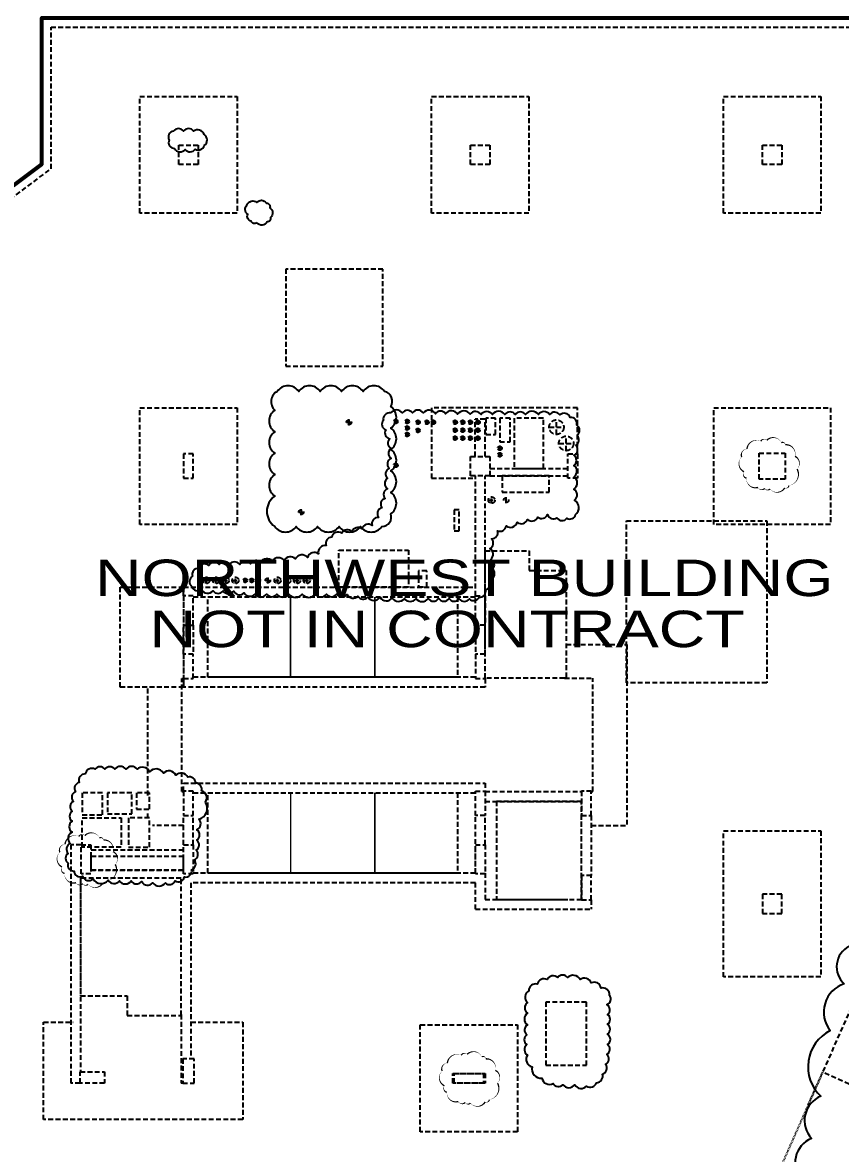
# Model space of a CAD drawing. Header units: inches. Extents: x -26500 to 0, y -3347 to 2257.
# Drawn here: x -24866 to -23857, y -2078 to -683 of the extents above; entities that cross this region are included whole.
import ezdxf
from ezdxf.enums import TextEntityAlignment as Align

# ---------------------------------------------------------------- set-up
doc = ezdxf.new("R2010")
doc.units = ezdxf.units.IN
doc.header["$LTSCALE"] = 48
doc.header["$MEASUREMENT"] = 0
doc.linetypes.add('NB - 5th floor_plan$0$HIDDEN2', pattern=[0.1875, 0.125, -0.0625])
for name, color, linetype in [('A104$0$A-ANNO-WEST', 8, 'Continuous'), ('NB - 5th floor_plan$0$stcbeams', 1, 'NB - 5th floor_plan$0$HIDDEN2'), ('NB - 5th floor_plan$0$STCCOLS1', 1, 'NB - 5th floor_plan$0$HIDDEN2'), ('NB - 5th floor_plan$0$STCCOLS2', 1, 'NB - 5th floor_plan$0$HIDDEN2'), ('NB - 5th floor_plan$0$STDROPS', 1, 'NB - 5th floor_plan$0$HIDDEN2'), ('NB - 5th floor_plan$0$STSBEAMS1', 1, 'NB - 5th floor_plan$0$HIDDEN2'), ('NB - 5th floor_plan$0$STSLABEDGE', 1, 'NB - 5th floor_plan$0$HIDDEN2'), ('NB - 5th floor_plan$0$stslabfold', 1, 'NB - 5th floor_plan$0$HIDDEN2'), ('NB - 5th floor_plan$0$STWETSTACK', 1, 'NB - 5th floor_plan$0$HIDDEN2'), ('XREF', 7, 'Continuous')]:
    doc.layers.add(name, color=color, linetype=linetype)
doc.styles.add('A104$0$style-Arial', font='arial.ttf')

# ---------------------------------------------------------------- blocks, each defined once
blk = doc.blocks.new('A104')
at = {"layer": 'A104$0$A-ANNO-WEST', "lineweight": 53, "elevation": -0.0001, "flags": 128}
blk.add_lwpolyline([(-23093.0624, -797.9051), (-22682.0257, -797.9051), (-22682.0257, -676.9042), (-21061.0236, -676.9042), (-21061.0236, -2477.9051), (-22682.0257, -2477.9051), (-22682.0257, -2347.1498), (-22682.0257, -2347.1498), (-23779.0217, -2347.1498), (-23779.0217, -2347.1498), (-23837.3562, -2478.8988), (-25502.0254, -2478.9003), (-25502.0236, -2298.3308), (-25518.812, -2282.5399), (-25684.162, -2209.3266), (-25076.0596, -835.9378), (-24911.085, -908.9844), (-24842.0239, -857.4072), (-24842.0259, -676.9042), (-23039.4874, -676.9057), (-23093.0624, -797.9051)], close=True, dxfattribs=at)
at = {"layer": 'A104$0$A-ANNO-WEST', "lineweight": 53, "style": 'A104$0$style-Arial', "width": 1.266666}
for s, p in [('NORTHWEST BUILDING', (-24320.8079, -1367.7359)), ('NOT IN CONTRACT', (-24341.9458, -1430.7359))]:
    blk.add_text(s, height=45, dxfattribs=at).set_placement(p, align=Align.MIDDLE_CENTER)
blk = doc.blocks.new('NB - 5th floor_plan')
at = {"color": 1, "linetype": 'NB - 5th floor_plan$0$HIDDEN2'}
blk.add_lwpolyline([(-24751.3404, -1721.0754, 0, 1.8, 0.52056705), (-24754.0443, -1705.3308, 0, 1.8, 0.52056705), (-24765.7925, -1691.0769, 0, 1.8, 0.52056705), (-24765.7925, -1691.0769, 0, 1.8, 0.52056705), (-24770.7342, -1688.4683, 0, 1.8, 0.52056705), (-24788.8226, -1685.5802, 0, 1.8, 0.52056705), (-24788.8226, -1685.5802, 0, 1.8, 0.52056705), (-24796.0952, -1686.6982, 0, 1.8, 0.52056705), (-24813.2513, -1696.3872, 0, 1.8, 0.52056705), (-24813.2513, -1696.3872, 0, 1.8, 0.52056705), (-24819.6848, -1706.0762, 0, 1.8, 0.52056705), (-24816.8876, -1724.3361, 0, 1.8, 0.52056705), (-24816.8876, -1724.3361, 0, 1.8, 0.52056705), (-24813.8107, -1732.3482, 0, 1.8, 0.52056705), (-24799.6383, -1743.7141, 0, 1.8, 0.52056705), (-24799.6383, -1743.7141, 0, 1.8, 0.52056705), (-24791.34, -1744.832, 0, 1.8, 0.52056705), (-24784.8133, -1745.5773, 0, 1.8, 0.52056705), (-24766.6316, -1744.2731, 0, 1.8, 0.52056705), (-24766.6316, -1744.2731, 0, 1.8, 0.52056705), (-24761.4102, -1741.2918, 0, 1.8, 0.52056705)], format="xyseb", close=True, dxfattribs=at)
at = {"layer": 'Defpoints'}
for points, format in [([(-24641.791, -820.8079, 0.52056705), (-24654.6319, -816.8362, 0.52056705), (-24654.6319, -816.8362, 0.52056705), (-24667.1671, -816.8362, 0.52056705), (-24667.1671, -816.8362, 0.52056705), (-24679.3965, -816.8362, 0.52056705), (-24679.3965, -816.8362, 0.52056705), (-24684.8998, -827.835, 0.52056705), (-24684.8998, -827.835, 0.52056705), (-24678.1736, -838.2227, 0.52056705), (-24678.1736, -838.2227, 0.52056705), (-24665.027, -839.4448, 0.52056705), (-24665.027, -839.4448, 0.52056705), (-24652.7975, -838.8338, 0.52056705), (-24652.7975, -838.8338, 0.52056705), (-24641.4853, -834.5565, 0.52056705), (-24641.4853, -834.5565, 0.52056705)], "xyb"), ([(-24576.6481, -929.9075, -0.52056705), (-24583.6003, -927.6279, -0.52056705), (-24587.7283, -919.2692, -0.52056705), (-24588.8146, -908.1967, -0.52056705), (-24576.5395, -904.6144, -0.52056705), (-24565.242, -905.3743, -0.52056705), (-24560.571, -911.3448, -0.52056705), (-24559.9192, -923.2857, -0.52056705), (-24563.9385, -928.822, -0.52056705)], "xyb"), ([(-24554.5634, -1304.3683, 0.52056705), (-24528.1113, -1304.3683, 0.52056705), (-24501.6593, -1304.3683, 0.52056705), (-24475.2072, -1304.3683, 0.52056705), (-24448.7552, -1304.3683, 0.52056705), (-24422.3031, -1304.3683, 0.52056705), (-24411.4392, -1288.7801, 0.52056705), (-24411.4392, -1262.3281, 0.52056705), (-24411.4392, -1235.876, 0.52056705), (-24411.4392, -1209.4239, 0.52056705), (-24411.4392, -1182.9719, 0.52056705), (-24411.4392, -1156.5198, 0.52056705), (-24419.1254, -1137.7539, 0.52056705), (-24445.5774, -1137.7539, 0.52056705), (-24472.0295, -1137.7539, 0.52056705), (-24498.4816, -1137.7539, 0.52056705), (-24524.9336, -1137.7539, 0.52056705), (-24551.3857, -1137.7539, 0.52056705), (-24554.5634, -1161.0282, 0.52056705), (-24554.5634, -1187.4803, 0.52056705), (-24554.5634, -1213.9324, 0.52056705), (-24554.5634, -1240.3844, 0.52056705), (-24554.5634, -1266.8365, 0.52056705)], "xyb"), ([(-24183.5896, -1289.7157, 0.52056705), (-24184.5851, -1271.8086, 0.52056705), (-24184.5851, -1271.8086, 0.52056705), (-24185.5806, -1258.3782, 0.52056705), (-24185.5806, -1258.3782, 0.52056705), (-24185.0829, -1242.9582, 0.52056705), (-24185.0829, -1242.9582, 0.52056705), (-24185.5806, -1229.0305, 0.52056705), (-24185.5806, -1229.0305, 0.52056705), (-24185.5806, -1216.595, 0.52056705), (-24185.5806, -1216.595, 0.52056705), (-24183.0918, -1204.1595, 0.52056705), (-24183.0918, -1204.1595, 0.52056705), (-24181.5985, -1192.2214, 0.52056705), (-24181.5985, -1192.2214, 0.52056705), (-24182.0963, -1179.2885, 0.52056705), (-24182.0963, -1179.2885, 0.52056705), (-24190.0606, -1169.8375, 0.52056705), (-24190.0606, -1169.8375, 0.52056705), (-24203.0025, -1166.853, 0.52056705), (-24203.0025, -1166.853, 0.52056705), (-24215.4467, -1166.3556, 0.52056705), (-24215.4467, -1166.3556, 0.52056705), (-24229.3842, -1166.3556, 0.52056705), (-24229.3842, -1166.3556, 0.52056705), (-24245.3127, -1166.3556, 0.52056705), (-24245.3127, -1166.3556, 0.52056705), (-24257.7569, -1166.3556, 0.52056705), (-24257.7569, -1166.3556, 0.52056705), (-24270.6989, -1166.3556, 0.52056705), (-24270.6989, -1166.3556, 0.52056705), (-24286.1296, -1166.3556, 0.52056705), (-24286.1296, -1166.3556, 0.52056705), (-24300.0671, -1166.3556, 0.52056705), (-24300.0671, -1166.3556, 0.52056705), (-24313.5069, -1165.8582, 0.52056705), (-24313.5069, -1165.8582, 0.52056705), (-24328.9376, -1165.8582, 0.52056705), (-24328.9376, -1165.8582, 0.52056705), (-24343.8707, -1165.3608, 0.52056705), (-24343.8707, -1165.3608, 0.52056705), (-24356.3148, -1165.3608, 0.52056705), (-24356.3148, -1165.3608, 0.52056705), (-24371.2479, -1164.3659, 0.52056705), (-24371.2479, -1164.3659, 0.52056705), (-24384.6876, -1164.3659, 0.52056705), (-24384.6876, -1164.3659, 0.52056705), (-24397.1318, -1164.3659, 0.52056705), (-24397.1318, -1164.3659, 0.52056705), (-24411.567, -1164.3659, 0.52056705), (-24411.567, -1164.3659, 0.52056705), (-24420.5268, -1173.3195, 0.52056705), (-24420.5268, -1173.3195, 0.52056705), (-24417.5402, -1185.2576, 0.52056705), (-24417.5402, -1185.2576, 0.52056705), (-24412.5625, -1196.2008, 0.52056705), (-24412.5625, -1196.2008, 0.52056705), (-24411.0692, -1208.1388, 0.52056705), (-24411.0692, -1208.1388, 0.52056705), (-24411.0692, -1220.5743, 0.52056705), (-24411.0692, -1220.5743, 0.52056705), (-24413.5581, -1232.5124, 0.52056705), (-24413.5581, -1232.5124, 0.52056705), (-24415.5492, -1244.9479, 0.52056705), (-24415.5492, -1244.9479, 0.52056705), (-24415.5492, -1257.8808, 0.52056705), (-24415.5492, -1257.8808, 0.52056705), (-24418.5358, -1269.8189, 0.52056705), (-24418.5358, -1269.8189, 0.52056705), (-24422.5179, -1281.2595, 0.52056705), (-24422.5179, -1281.2595, 0.52056705), (-24426.5001, -1293.1976, 0.52056705), (-24426.5001, -1293.1976, 0.52056705), (-24434.4643, -1303.146, 0.52056705), (-24434.4643, -1303.146, 0.52056705), (-24446.9085, -1307.1253, 0.52056705), (-24446.9085, -1307.1253, 0.52056705), (-24459.3527, -1311.1047, 0.52056705), (-24459.3527, -1311.1047, 0.52056705), (-24471.7969, -1312.597, 0.52056705), (-24471.7969, -1312.597, 0.52056705), (-24484.241, -1317.5712, 0.52056705), (-24484.241, -1317.5712, 0.52056705), (-24491.2098, -1328.017, 0.52056705), (-24491.2098, -1328.017, 0.52056705), (-24500.6674, -1337.9654, 0.52056705), (-24500.6674, -1337.9654, 0.52056705), (-24514.1071, -1342.4422, 0.52056705), (-24514.1071, -1342.4422, 0.52056705), (-24529.0401, -1344.4318, 0.52056705), (-24529.0401, -1344.4318, 0.52056705), (-24542.9776, -1346.4215, 0.52056705), (-24542.9776, -1346.4215, 0.52056705), (-24557.4128, -1346.9189, 0.52056705), (-24557.4128, -1346.9189, 0.52056705), (-24571.8481, -1348.9086, 0.52056705), (-24571.8481, -1348.9086, 0.52056705), (-24584.2923, -1350.4009, 0.52056705), (-24584.2923, -1350.4009, 0.52056705), (-24597.732, -1351.3957, 0.52056705), (-24597.732, -1351.3957, 0.52056705), (-24610.674, -1351.3957, 0.52056705), (-24610.674, -1351.3957, 0.52056705), (-24623.1181, -1351.3957, 0.52056705), (-24623.1181, -1351.3957, 0.52056705), (-24636.0601, -1352.3905, 0.52056705), (-24636.0601, -1352.3905, 0.52056705), (-24648.5043, -1355.8725, 0.52056705), (-24648.5043, -1355.8725, 0.52056705), (-24655.9708, -1365.8209, 0.52056705), (-24655.9708, -1365.8209, 0.52056705), (-24656.9663, -1378.2564, 0.52056705), (-24656.9663, -1378.2564, 0.52056705), (-24645.0199, -1382.2357, 0.52056705), (-24645.0199, -1382.2357, 0.52056705), (-24630.5846, -1383.728, 0.52056705), (-24630.5846, -1383.728, 0.52056705), (-24618.1405, -1383.728, 0.52056705), (-24618.1405, -1383.728, 0.52056705), (-24605.1985, -1384.2254, 0.52056705), (-24605.1985, -1384.2254, 0.52056705), (-24592.2565, -1386.2151, 0.52056705), (-24592.2565, -1386.2151, 0.52056705), (-24578.8169, -1387.7073, 0.52056705), (-24578.8169, -1387.7073, 0.52056705), (-24564.3816, -1387.7073, 0.52056705), (-24564.3816, -1387.7073, 0.52056705), (-24551.9374, -1387.7073, 0.52056705), (-24551.9374, -1387.7073, 0.52056705), (-24537.0044, -1387.7073, 0.52056705), (-24537.0044, -1387.7073, 0.52056705), (-24520.578, -1387.7073, 0.52056705), (-24520.578, -1387.7073, 0.52056705), (-24504.6495, -1387.7073, 0.52056705), (-24504.6495, -1387.7073, 0.52056705), (-24490.712, -1387.7073, 0.52056705), (-24490.712, -1387.7073, 0.52056705), (-24478.2678, -1387.7073, 0.52056705), (-24478.2678, -1387.7073, 0.52056705), (-24465.3259, -1388.2048, 0.52056705), (-24465.3259, -1388.2048, 0.52056705), (-24451.8862, -1390.1944, 0.52056705), (-24451.8862, -1390.1944, 0.52056705), (-24439.9397, -1391.6867, 0.52056705), (-24439.9397, -1391.6867, 0.52056705), (-24424.509, -1391.6867, 0.52056705), (-24424.509, -1391.6867, 0.52056705), (-24409.5759, -1392.6815, 0.52056705), (-24409.5759, -1392.6815, 0.52056705), (-24394.6429, -1393.179, 0.52056705), (-24394.6429, -1393.179, 0.52056705), (-24380.2077, -1393.179, 0.52056705), (-24380.2077, -1393.179, 0.52056705), (-24365.2746, -1393.179, 0.52056705), (-24365.2746, -1393.179, 0.52056705), (-24352.3327, -1393.179, 0.52056705), (-24352.3327, -1393.179, 0.52056705), (-24339.3908, -1393.179, 0.52056705), (-24339.3908, -1393.179, 0.52056705), (-24326.9465, -1393.6764, 0.52056705), (-24326.9465, -1393.6764, 0.52056705), (-24314.5024, -1393.6764, 0.52056705), (-24314.5024, -1393.6764, 0.52056705), (-24302.556, -1391.6867, 0.52056705), (-24302.556, -1391.6867, 0.52056705), (-24294.5917, -1382.2357, 0.52056705), (-24294.5917, -1382.2357, 0.52056705), (-24288.6185, -1370.7951, 0.52056705), (-24288.6185, -1370.7951, 0.52056705), (-24285.6319, -1356.8673, 0.52056705), (-24285.6319, -1356.8673, 0.52056705), (-24288.1207, -1344.9293, 0.52056705), (-24288.1207, -1344.9293, 0.52056705), (-24289.1162, -1331.4989, 0.52056705), (-24289.1162, -1331.4989, 0.52056705), (-24287.1252, -1319.5608, 0.52056705), (-24287.1252, -1319.5608, 0.52056705), (-24279.6587, -1309.6124, 0.52056705), (-24279.6587, -1309.6124, 0.52056705), (-24269.2056, -1303.6434, 0.52056705), (-24269.2056, -1303.6434, 0.52056705), (-24255.2681, -1299.1666, 0.52056705), (-24255.2681, -1299.1666, 0.52056705), (-24242.8239, -1295.6847, 0.52056705), (-24242.8239, -1295.6847, 0.52056705), (-24229.882, -1292.7002, 0.52056705), (-24229.882, -1292.7002, 0.52056705), (-24217.9355, -1289.7157, 0.52056705), (-24217.9355, -1289.7157, 0.52056705), (-24206.4869, -1293.695, 0.52056705), (-24206.4869, -1293.695, 0.52056705), (-24194.0427, -1294.1924, 0.52056705), (-24194.0427, -1294.1924, 0.52056705)], "xyb"), ([(-23910.1649, -1233.6031, 0, 1.8, 0.52056705), (-23912.8688, -1217.8585, 0, 1.8, 0.52056705), (-23924.617, -1203.6045, 0, 1.8, 0.52056705), (-23924.617, -1203.6045, 0, 1.8, 0.52056705), (-23929.5587, -1200.996, 0, 1.8, 0.52056705), (-23947.6471, -1198.1079, 0, 1.8, 0.52056705), (-23947.6471, -1198.1079, 0, 1.8, 0.52056705), (-23954.9197, -1199.2259, 0, 1.8, 0.52056705), (-23972.0758, -1208.9148, 0, 1.8, 0.52056705), (-23972.0758, -1208.9148, 0, 1.8, 0.52056705), (-23978.5093, -1218.6038, 0, 1.8, 0.52056705), (-23975.7121, -1236.8638, 0, 1.8, 0.52056705), (-23975.7121, -1236.8638, 0, 1.8, 0.52056705), (-23972.6352, -1244.8758, 0, 1.8, 0.52056705), (-23958.4628, -1256.2417, 0, 1.8, 0.52056705), (-23958.4628, -1256.2417, 0, 1.8, 0.52056705), (-23950.1645, -1257.3597, 0, 1.8, 0.52056705), (-23943.6378, -1258.105, 0, 1.8, 0.52056705), (-23925.4561, -1256.8007, 0, 1.8, 0.52056705), (-23925.4561, -1256.8007, 0, 1.8, 0.52056705), (-23920.2347, -1253.8195, 0, 1.8, 0.52056705)], "xyseb"), ([(-24640.0581, -1644.3378, 0.52056705), (-24644.9205, -1630.5704, 0.52056705), (-24644.9205, -1630.5704, 0.52056705), (-24652.2143, -1620.8523, 0.52056705), (-24652.2143, -1620.8523, 0.52056705), (-24661.9392, -1613.5636, 0.52056705), (-24661.9392, -1613.5636, 0.52056705), (-24676.5267, -1611.1341, 0.52056705), (-24676.5267, -1611.1341, 0.52056705), (-24691.9245, -1608.7046, 0.52056705), (-24691.9245, -1608.7046, 0.52056705), (-24708.9432, -1607.0849, 0.52056705), (-24708.9432, -1607.0849, 0.52056705), (-24724.341, -1603.8455, 0.52056705), (-24724.341, -1603.8455, 0.52056705), (-24738.118, -1603.8455, 0.52056705), (-24738.118, -1603.8455, 0.52056705), (-24751.8951, -1603.8455, 0.52056705), (-24751.8951, -1603.8455, 0.52056705), (-24764.0512, -1603.8455, 0.52056705), (-24764.0512, -1603.8455, 0.52056705), (-24776.2074, -1603.8455, 0.52056705), (-24776.2074, -1603.8455, 0.52056705), (-24788.3636, -1609.5144, 0.52056705), (-24788.3636, -1609.5144, 0.52056705), (-24795.6573, -1620.0424, 0.52056705), (-24795.6573, -1620.0424, 0.52056705), (-24800.5198, -1631.3803, 0.52056705), (-24800.5198, -1631.3803, 0.52056705), (-24802.951, -1643.528, 0.52056705), (-24802.951, -1643.528, 0.52056705), (-24804.5719, -1655.6757, 0.52056705), (-24804.5719, -1655.6757, 0.52056705), (-24804.5719, -1667.8234, 0.52056705), (-24804.5719, -1667.8234, 0.52056705), (-24804.5719, -1681.5908, 0.52056705), (-24804.5719, -1681.5908, 0.52056705), (-24807.0031, -1695.3582, 0.52056705), (-24807.0031, -1695.3582, 0.52056705), (-24809.4343, -1707.5059, 0.52056705), (-24809.4343, -1707.5059, 0.52056705), (-24809.4343, -1719.6536, 0.52056705), (-24809.4343, -1719.6536, 0.52056705), (-24802.1406, -1729.3717, 0.52056705), (-24802.1406, -1729.3717, 0.52056705), (-24791.6053, -1735.8505, 0.52056705), (-24791.6053, -1735.8505, 0.52056705), (-24778.6386, -1739.0899, 0.52056705), (-24778.6386, -1739.0899, 0.52056705), (-24759.9992, -1740.7096, 0.52056705), (-24759.9992, -1740.7096, 0.52056705), (-24746.2221, -1741.5194, 0.52056705), (-24746.2221, -1741.5194, 0.52056705), (-24731.6347, -1741.5194, 0.52056705), (-24731.6347, -1741.5194, 0.52056705), (-24718.6681, -1742.3293, 0.52056705), (-24718.6681, -1742.3293, 0.52056705), (-24704.8911, -1743.949, 0.52056705), (-24704.8911, -1743.949, 0.52056705), (-24689.4932, -1743.949, 0.52056705), (-24689.4932, -1743.949, 0.52056705), (-24677.337, -1741.5194, 0.52056705), (-24677.337, -1741.5194, 0.52056705), (-24665.9913, -1736.6603, 0.52056705), (-24665.9913, -1736.6603, 0.52056705), (-24657.0767, -1727.752, 0.52056705), (-24657.0767, -1727.752, 0.52056705), (-24653.8351, -1715.6043, 0.52056705), (-24653.8351, -1715.6043, 0.52056705), (-24651.4038, -1703.4566, 0.52056705), (-24651.4038, -1703.4566, 0.52056705), (-24650.5935, -1691.3089, 0.52056705), (-24650.5935, -1691.3089, 0.52056705), (-24650.5935, -1678.3514, 0.52056705), (-24650.5935, -1678.3514, 0.52056705), (-24648.1622, -1665.3938, 0.52056705), (-24648.1622, -1665.3938, 0.52056705)], "xyb"), ([(-24141.4976, -1882.6996, 0.52056705), (-24152.0329, -1873.7913, 0.52056705), (-24152.0329, -1873.7913, 0.52056705), (-24164.1891, -1867.3125, 0.52056705), (-24164.1891, -1867.3125, 0.52056705), (-24177.9662, -1863.2633, 0.52056705), (-24177.9662, -1863.2633, 0.52056705), (-24193.364, -1860.8338, 0.52056705), (-24193.364, -1860.8338, 0.52056705), (-24205.5202, -1860.8338, 0.52056705), (-24205.5202, -1860.8338, 0.52056705), (-24218.4868, -1863.2633, 0.52056705), (-24218.4868, -1863.2633, 0.52056705), (-24230.643, -1868.9322, 0.52056705), (-24230.643, -1868.9322, 0.52056705), (-24241.1783, -1877.0307, 0.52056705), (-24241.1783, -1877.0307, 0.52056705), (-24242.7992, -1891.6079, 0.52056705), (-24242.7992, -1891.6079, 0.52056705), (-24242.7992, -1904.5655, 0.52056705), (-24242.7992, -1904.5655, 0.52056705), (-24242.7992, -1919.1427, 0.52056705), (-24242.7992, -1919.1427, 0.52056705), (-24243.6096, -1931.2904, 0.52056705), (-24243.6096, -1931.2904, 0.52056705), (-24243.6096, -1943.4381, 0.52056705), (-24243.6096, -1943.4381, 0.52056705), (-24242.7992, -1956.3957, 0.52056705), (-24242.7992, -1956.3957, 0.52056705), (-24237.1263, -1970.9729, 0.52056705), (-24237.1263, -1970.9729, 0.52056705), (-24224.9701, -1984.7403, 0.52056705), (-24224.9701, -1984.7403, 0.52056705), (-24211.1931, -1991.2191, 0.52056705), (-24211.1931, -1991.2191, 0.52056705), (-24199.0369, -1992.8388, 0.52056705), (-24199.0369, -1992.8388, 0.52056705), (-24184.4495, -1992.8388, 0.52056705), (-24184.4495, -1992.8388, 0.52056705), (-24169.8621, -1994.4585, 0.52056705), (-24169.8621, -1994.4585, 0.52056705), (-24157.7059, -1990.4092, 0.52056705), (-24157.7059, -1990.4092, 0.52056705), (-24150.4121, -1979.8812, 0.52056705), (-24150.4121, -1979.8812, 0.52056705), (-24146.3601, -1967.7335, 0.52056705), (-24146.3601, -1967.7335, 0.52056705), (-24144.7392, -1955.5858, 0.52056705), (-24144.7392, -1955.5858, 0.52056705), (-24143.9288, -1943.4381, 0.52056705), (-24143.9288, -1943.4381, 0.52056705), (-24143.9288, -1930.4806, 0.52056705), (-24143.9288, -1930.4806, 0.52056705), (-24143.9288, -1918.3329, 0.52056705), (-24143.9288, -1918.3329, 0.52056705), (-24143.9288, -1906.1852, 0.52056705), (-24143.9288, -1906.1852, 0.52056705), (-24144.7392, -1894.0375, 0.52056705), (-24144.7392, -1894.0375, 0.52056705)], "xyb"), ([(-24279.7409, -1990.9523, 0, 1.8, 0.52056705), (-24282.4448, -1975.2077, 0, 1.8, 0.52056705), (-24294.193, -1960.9537, 0, 1.8, 0.52056705), (-24294.193, -1960.9537, 0, 1.8, 0.52056705), (-24299.1347, -1958.3451, 0, 1.8, 0.52056705), (-24317.2231, -1955.4571, 0, 1.8, 0.52056705), (-24317.2231, -1955.4571, 0, 1.8, 0.52056705), (-24324.4957, -1956.575, 0, 1.8, 0.52056705), (-24341.6518, -1966.264, 0, 1.8, 0.52056705), (-24341.6518, -1966.264, 0, 1.8, 0.52056705), (-24348.0853, -1975.953, 0, 1.8, 0.52056705), (-24345.2881, -1994.213, 0, 1.8, 0.52056705), (-24345.2881, -1994.213, 0, 1.8, 0.52056705), (-24342.2112, -2002.225, 0, 1.8, 0.52056705), (-24328.0388, -2013.5909, 0, 1.8, 0.52056705), (-24328.0388, -2013.5909, 0, 1.8, 0.52056705), (-24319.7405, -2014.7089, 0, 1.8, 0.52056705), (-24313.2138, -2015.4542, 0, 1.8, 0.52056705), (-24295.0321, -2014.1499, 0, 1.8, 0.52056705), (-24295.0321, -2014.1499, 0, 1.8, 0.52056705), (-24289.8107, -2011.1687, 0, 1.8, 0.52056705)], "xyseb")]:
    blk.add_lwpolyline(points, format=format, close=True, dxfattribs=at)
for points in [[(-23846.2313, -1822.1217, 0.52056705), (-23852.015, -1868.3595, 0.52056705)], [(-23852.015, -1868.3595, 0.52056705), (-23869.3663, -1926.1566, 0.52056705), (-23869.3663, -1926.1566, 0.52056705), (-23880.9338, -2007.0726, 0.52056705), (-23880.9338, -2007.0726, 0.52056705), (-23892.5014, -2059.09, 0.52056705), (-23892.5014, -2059.09, 0.52056705), (-23904.0689, -2111.1075, 0.52056705)]]:
    blk.add_lwpolyline(points, format="xyb", dxfattribs=at)
at = {"layer": 'NB - 5th floor_plan$0$stcbeams', "color": 1, "linetype": 'NB - 5th floor_plan$0$HIDDEN2'}
for p, q in [((-24307.1374, -1217.9051, 0), (-24307.1374, -1172.0134, 0)), ((-24295.1374, -1172.0134), (-24307.1374, -1172.0134)), ((-24295.1374, -1217.9051, 0), (-24295.1374, -1172.0134, 0)), ((-24289.0236, -1232.905, 352.9729), (-24193.0247, -1232.905, 352.9729)), ((-24307.0296, -1389.8883, 0), (-24307.0296, -1241.9051, 0)), ((-24295.0296, -1425.9127, 0), (-24295.0296, -1241.9051, 0)), ((-24289.0236, -1241.9051), (-24193.0247, -1241.9051)), ((-24667.0356, -1379.3428), (-24307.0296, -1379.343)), ((-24667.0356, -1389.8883, 0.001), (-24667.0356, -1379.3428)), ((-24655.0372, -1391.3428), (-24307.0296, -1391.343, 0)), ((-24667.0356, -1461.8992, -0.001), (-24667.0356, -1425.9127, 0.001)), ((-24655.0364, -1425.9127, 0.001), (-24655.0356, -1461.8992, -0.001)), ((-24295.0293, -1461.8992, -0.001), (-24295.0301, -1425.9127)), ((-24667.0354, -1491.8992, -0.001), (-24667.0354, -1502.3806, -0.001)), ((-24307.0297, -1490.3806), (-24655.0349, -1490.3806)), ((-24295.0292, -1491.8992, -0.001), (-24295.0292, -1502.3806, -0.001)), ((-24295.0292, -1502.3806), (-24667.0354, -1502.3806)), ((-24667.0188, -1630.9109, -0.001), (-24667.0188, -1620.8426, -0.001)), ((-24667.0188, -1620.8426, -0.001), (-24295.0292, -1620.8426, -0.001)), ((-24295.0292, -1620.8426, -0.001), (-24295.0292, -1630.9109, -0.001)), ((-24295.0292, -1631.4053), (-24176.0191, -1631.4053)), ((-24655.0354, -1632.8426, -0.001), (-24307.0292, -1632.8426, -0.001)), ((-24295.0292, -1643.4053), (-24176.0191, -1643.4053)), ((-24667.0266, -1696.9021), (-24667.0188, -1660.9109, -0.001)), ((-24655.0273, -1696.9021), (-24655.0188, -1660.9109, -0.001)), ((-24307.0295, -1731.8424), (-24307.0293, -1660.9109, -0.001)), ((-24295.0158, -1696.8986, 0), (-24295.0293, -1660.9109, -0.001)), ((-24176.0198, -1738.002), (-24176.0191, -1659.5979)), ((-24164.0191, -1660.9104), (-24164.02, -1734.905)), ((-24806.0236, -1696.9142), (-24806.0236, -1990.9047)), ((-24793.5186, -1696.9142, 0), (-24806.0236, -1696.9142, 0)), ((-24667.0266, -1703.5146), (-24781.5187, -1703.5146)), ((-24667.0266, -1711.5146), (-24781.5187, -1711.5146)), ((-24667.0266, -1728.321), (-24781.5187, -1728.321)), ((-24794.0236, -1740.321), (-24794.0236, -1976.9048)), ((-24307.016, -1731.8421), (-24655.0271, -1731.8421)), ((-24295.016, -1731.8427, 0), (-24295.016, -1764.4675, -0.0002)), ((-24658.0236, -1743.8421), (-24658.0236, -1960.9096)), ((-24307.016, -1743.8421), (-24658.0236, -1743.8421)), ((-24307.016, -1776.4675), (-24307.016, -1743.8421)), ((-24295.016, -1764.4051), (-24193.0271, -1764.4051)), ((-24164.0198, -1764.905), (-24164.0198, -1776.4675)), ((-24307.016, -1776.4051), (-24164.0198, -1776.4051)), ((-24670.0237, -1906.3214), (-24670.0236, -1990.9096)), ((-24794.5497, -1990.9047), (-24806.0236, -1990.9047)), ((-24668.0359, -1990.9096, -0.001), (-24670.0236, -1990.9096, -0.001))]:
    blk.add_line(p, q, dxfattribs=at)
blk.add_lwpolyline([(-24307.0295, -1425.9127), (-24307.0296, -1461.8992)], dxfattribs=at)
at = {"layer": 'NB - 5th floor_plan$0$STCCOLS1', "color": 1, "linetype": 'NB - 5th floor_plan$0$HIDDEN2'}
for points in [[(-24673.0236, -833.905), (-24649.0236, -833.905), (-24649.0236, -857.905), (-24673.0236, -857.905)], [(-24313.0236, -833.905), (-24289.0236, -833.905), (-24289.0236, -857.905), (-24313.0236, -857.905)], [(-23953.0236, -833.905), (-23929.0236, -833.905), (-23929.0236, -857.905), (-23953.0236, -857.905)], [(-24667.0311, -1244.9051), (-24655.0311, -1244.9051), (-24655.0311, -1214.9051), (-24667.0311, -1214.9051)], [(-24313.0236, -1217.9051), (-24289.0236, -1217.9051), (-24289.0236, -1241.9051), (-24313.0236, -1241.9051)], [(-24193.0247, -1214.9051), (-24181.0247, -1214.9051), (-24181.0247, -1244.9051), (-24193.0247, -1244.9051)], [(-23957.0236, -1213.9051), (-23925.0236, -1213.9051), (-23925.0236, -1245.9051), (-23957.0236, -1245.9051)], [(-24176.0193, -1660.9104), (-24164.0193, -1660.9104), (-24164.0193, -1630.9104), (-24176.0193, -1630.9104)], [(-24667.0266, -1696.9021), (-24655.0273, -1696.9021), (-24655.0273, -1732.9264), (-24667.0266, -1732.9264)], [(-24307.0295, -1696.8986), (-24295.0295, -1696.8986), (-24295.0295, -1732.923), (-24307.0295, -1732.923)], [(-24176.02, -1764.905), (-24164.02, -1764.905), (-24164.02, -1734.905), (-24176.02, -1734.905)], [(-23953.0236, -1781.9051), (-23929.0236, -1781.9051), (-23929.0236, -1757.9051), (-23953.0236, -1757.9051)], [(-24764.5499, -1990.9047), (-24794.5499, -1990.9047), (-24794.5499, -1976.9048), (-24764.5499, -1976.9048)]]:
    blk.add_lwpolyline(points, close=True, dxfattribs=at)
for points, elevation in [([(-24667.0357, -1425.9127), (-24655.0364, -1425.9127), (-24655.0364, -1389.8883), (-24667.0357, -1389.8883)], 0.001), ([(-24295.0302, -1425.9127), (-24307.0297, -1425.9127), (-24307.0296, -1389.8883), (-24295.0301, -1389.8883)], 0), ([(-24655.0356, -1461.8992), (-24667.0356, -1461.8992), (-24667.0356, -1491.8992), (-24655.0356, -1491.8992)], -0.001), ([(-24307.0296, -1491.8992), (-24295.0293, -1491.8992), (-24295.0293, -1461.8992), (-24307.0296, -1461.8992)], -0.001), ([(-24667.0188, -1660.9109), (-24655.0192, -1660.9109), (-24655.0192, -1630.9109), (-24667.0188, -1630.9109)], -0.001), ([(-24307.0293, -1630.9109), (-24295.0293, -1630.9109), (-24295.0293, -1660.9109), (-24307.0293, -1660.9109)], -0.001), ([(-24781.5187, -1732.9142), (-24793.5186, -1732.9142), (-24793.5186, -1696.9142), (-24781.5187, -1696.9142)], 0), ([(-24668.0362, -1990.9096), (-24654.0362, -1990.9096), (-24654.0362, -1960.9096), (-24668.0362, -1960.9096)], -0.001), ([(-24297.0095, -1990.9096), (-24333.0338, -1990.9096), (-24333.0338, -1978.9097), (-24297.0095, -1978.9097)], -0.001)]:
    blk.add_lwpolyline(points, close=True, dxfattribs=dict(at, elevation=elevation))
at = {"layer": 'NB - 5th floor_plan$0$STCCOLS2', "color": 1, "linetype": 'NB - 5th floor_plan$0$HIDDEN2', "elevation": -0.001}
blk.add_lwpolyline([(-24295.0095, -1990.9096), (-24335.0338, -1990.9096), (-24335.0338, -1978.9097), (-24295.0095, -1978.9097)], close=True, dxfattribs=at)
at = {"layer": 'NB - 5th floor_plan$0$STDROPS', "color": 1, "linetype": 'NB - 5th floor_plan$0$HIDDEN2'}
for p, q in [((-23744.8688, -1674.9542, 0), (-23878.7967, -1977.5544, 0)), ((-23747.1174, -2035.8344, 0), (-23878.5944, -1977.6439, 0))]:
    blk.add_line(p, q, dxfattribs=at)
at = {"layer": 'NB - 5th floor_plan$0$STDROPS', "color": 1, "linetype": 'NB - 5th floor_plan$0$HIDDEN2', "ltscale": 0.2}
blk.add_line((-23878.7967, -1977.5544, 0), (-23980.748, -2207.9057, 0), dxfattribs=at)
at = {"layer": 'NB - 5th floor_plan$0$STDROPS', "color": 1, "linetype": 'NB - 5th floor_plan$0$HIDDEN2'}
for points in [[(-24721.0236, -917.9051), (-24721.0236, -773.9051), (-24601.0236, -773.9051), (-24601.0236, -917.9051)], [(-24361.0236, -917.9051), (-24361.0236, -773.9051), (-24241.0236, -773.9051), (-24241.0236, -917.9051)], [(-24001.0236, -917.9051), (-24001.0236, -773.9051), (-23881.0236, -773.9051), (-23881.0236, -917.9051)], [(-24721.0236, -1301.8912), (-24721.0236, -1157.8912), (-24601.0236, -1157.8912), (-24601.0236, -1301.8912)], [(-24013.0236, -1301.9051), (-24013.0236, -1157.9051), (-23869.0236, -1157.9052), (-23869.0236, -1301.9052)]]:
    blk.add_lwpolyline(points, close=True, dxfattribs=at)
at = {"layer": 'NB - 5th floor_plan$0$STDROPS', "color": 1, "linetype": 'NB - 5th floor_plan$0$HIDDEN2', "elevation": 0}
blk.add_lwpolyline([(-24181.0247, -1214.9051), (-24181.0247, -1157.8912), (-24361.0236, -1157.8912), (-24361.0236, -1244.8283), (-24307.0296, -1244.8283)], dxfattribs=at)
at = {"layer": 'NB - 5th floor_plan$0$STDROPS', "color": 1, "linetype": 'NB - 5th floor_plan$0$HIDDEN2'}
for points, elevation in [([(-24745.0354, -1379.3428), (-24667.0394, -1379.3428), (-24667.0362, -1502.3726), (-24745.0323, -1502.3726)], 0.001), ([(-24375.0217, -2050.9096), (-24375.0217, -1918.9096), (-24255.0217, -1918.9096), (-24255.0217, -2050.9096)], -0.001)]:
    blk.add_lwpolyline(points, close=True, dxfattribs=dict(at, elevation=elevation))
for points in [[(-23881.0237, -1859.9052), (-24001.0236, -1859.9052), (-24001.0236, -1679.9052), (-23881.0237, -1679.9052), (-23881.0237, -1859.9052)], [(-24658.0236, -1915.9096), (-24593.9528, -1915.9096), (-24593.9528, -2035.9096), (-24839.7283, -2035.9096), (-24839.7283, -1915.9096), (-24803.4091, -1915.9096)]]:
    blk.add_lwpolyline(points, dxfattribs=at)
at = {"layer": 'NB - 5th floor_plan$0$STSBEAMS1', "color": 1, "linetype": 'NB - 5th floor_plan$0$HIDDEN2', "ltscale": 0.4, "const_width": 2, "elevation": 0}
for points in [[(-24535.0336, -1490.3726), (-24535.0291, -1391.3429)], [(-24431.037, -1490.3666), (-24431.0325, -1391.343)], [(-24431.0344, -1731.8421), (-24431.0299, -1632.8426)]]:
    blk.add_lwpolyline(points, dxfattribs=at)
at = {"layer": 'NB - 5th floor_plan$0$STSBEAMS1', "color": 1, "linetype": 'NB - 5th floor_plan$0$HIDDEN2', "ltscale": 0.4, "const_width": 2}
blk.add_lwpolyline([(-24534.8898, -1731.8421), (-24534.8853, -1632.8426)], dxfattribs=at)
at = {"layer": 'NB - 5th floor_plan$0$STSLABEDGE', "color": 1, "linetype": 'NB - 5th floor_plan$0$HIDDEN2'}
for p, q in [((-24162.0294, -1631.0979, -0.001), (-24162.0294, -1491.468, -0.001)), ((-24164.0193, -1631.0979), (-24162.0294, -1631.0979, -0.001))]:
    blk.add_line(p, q, dxfattribs=at)
for points in [[(-25490.5236, -2467.4002), (-25490.5236, -2293.3598), (-25512.3621, -2272.8189), (-25668.988, -2203.4677), (-25070.199, -851.1145), (-24909.5917, -922.2223), (-24830.5239, -863.1718), (-24830.5239, -688.4041), (-23057.1582, -688.4041), (-23426.9418, -1524.4203)], [(-23947.711, -1297.4534), (-23947.711, -1497.0924), (-24120.7494, -1497.0924), (-24120.7494, -1297.4534), (-23947.711, -1297.4534)]]:
    blk.add_lwpolyline(points, dxfattribs=at)
for points in [[(-24541.0236, -1106.8455), (-24421.0236, -1106.8455), (-24421.0236, -986.8455), (-24541.0236, -986.8455)], [(-24294.0236, -1190.905), (-24282.0236, -1190.905), (-24282.0236, -1170.905), (-24294.0236, -1170.905)], [(-24273.9928, -1261.9051), (-24216.0038, -1261.9051), (-24216.0038, -1241.9051), (-24273.9928, -1241.9051)], [(-24333.0236, -1309.8801), (-24327.0186, -1309.8801), (-24327.0186, -1283.9051), (-24333.0236, -1283.9051)], [(-24637.0328, -1632.8426), (-24329.0294, -1632.8425), (-24329.0294, -1731.8421), (-24637.0328, -1731.8421)], [(-24281.0188, -1764.4051), (-24176.0191, -1764.4051), (-24176.0193, -1643.4051), (-24281.019, -1643.4051)], [(-24781.5187, -1728.321), (-24667.0266, -1728.321), (-24667.0266, -1711.5146), (-24781.5187, -1711.5146)], [(-24220.0236, -1968.9051), (-24170.0236, -1968.9051), (-24170.0236, -1890.9051), (-24220.0236, -1890.9051)]]:
    blk.add_lwpolyline(points, close=True, dxfattribs=at)
for points, elevation in [([(-24277.0256, -1199.905), (-24264.0256, -1199.905), (-24264.0256, -1170.905), (-24277.0256, -1170.905)], 352.9729), ([(-24259.0256, -1232.905), (-24223.0256, -1232.905), (-24223.0256, -1170.905), (-24259.0256, -1170.905)], 352.9729), ([(-24475.4611, -1333.4051), (-24389.4611, -1333.4051), (-24389.4611, -1379.4051), (-24475.4611, -1379.4051)], 352.9729), ([(-24197.0782, -1491.4678), (-24295.0542, -1491.4681), (-24295.0061, -1334.5295), (-24240.6545, -1334.5295), (-24240.6542, -1358.5291), (-24195.0291, -1358.5291), (-24195.0293, -1491.4678)], 0), ([(-24377.0236, -1378.9051), (-24367.0236, -1378.9051), (-24367.0236, -1358.9051), (-24377.0236, -1358.9051)], 352.9729), ([(-24637.0327, -1391.3433), (-24329.0294, -1391.3433), (-24329.0294, -1490.343), (-24637.0327, -1490.343)], 0), ([(-24792.0236, -1659.9051), (-24767.0236, -1659.9051), (-24767.0236, -1632.9051), (-24792.0236, -1632.9051)], 0), ([(-24761.0361, -1658.9051), (-24731.0361, -1658.9051), (-24731.0361, -1632.9051), (-24761.0361, -1632.9051)], 0), ([(-24725.0236, -1652.9051), (-24709.0236, -1652.9051), (-24709.0236, -1632.9051), (-24725.0236, -1632.9051)], 0), ([(-24792.0236, -1663.8841), (-24744.0236, -1663.8841), (-24744.0236, -1699.8841), (-24792.0236, -1699.8841)], 0), ([(-24735.0236, -1699.8841), (-24709.0236, -1699.8841), (-24709.0236, -1663.8841), (-24735.0236, -1663.8841)], 0), ([(-24794.0236, -1883.3213), (-24736.3986, -1883.3213), (-24736.3986, -1907.321), (-24670.0236, -1907.3209), (-24670.0237, -1738.321), (-24794.0236, -1738.321)], 0)]:
    blk.add_lwpolyline(points, close=True, dxfattribs=dict(at, elevation=elevation))
at = {"layer": 'NB - 5th floor_plan$0$STSLABEDGE', "color": 1, "linetype": 'NB - 5th floor_plan$0$HIDDEN2', "flags": 128}
for points, elevation in [([(-24669.0404, -1631.3231), (-24669.0404, -1491.8992)], 0), ([(-24669.0404, -1491.8992), (-24667.0354, -1491.8992)], -0.001)]:
    blk.add_lwpolyline(points, dxfattribs=dict(at, elevation=elevation))
at = {"layer": 'NB - 5th floor_plan$0$STSLABEDGE', "color": 1, "linetype": 'NB - 5th floor_plan$0$HIDDEN2', "elevation": -0.001}
blk.add_lwpolyline([(-24197.0295, -1491.468), (-24162.0294, -1491.468)], dxfattribs=at)
at = {"layer": 'NB - 5th floor_plan$0$STSLABEDGE', "color": 1, "linetype": 'NB - 5th floor_plan$0$HIDDEN2', "flags": 128}
for points in [[(-24669.0404, -1631.3231), (-24667.0354, -1631.3231)], [(-24669.0404, -1631.3231), (-24667.0188, -1631.3231)]]:
    blk.add_lwpolyline(points, dxfattribs=at)
at = {"layer": 'NB - 5th floor_plan$0$stslabfold', "color": 1, "linetype": 'NB - 5th floor_plan$0$HIDDEN2'}
blk.add_line((-24164.0193, -1673.0979), (-24120.0294, -1673.0979, -0.0218), dxfattribs=at)
blk.add_line((-24164.0193, -1673.0979), (-24120.0294, -1673.0979, -0.0218), dxfattribs=at)
for points, elevation in [([(-24195.0293, -1450.0867), (-24120.0294, -1450.0867), (-24120.0294, -1673.0979)], -0.001), ([(-24195.0293, -1450.0867), (-24120.0294, -1450.0867), (-24120.0294, -1673.0979)], -0.001), ([(-24711.0404, -1636.1947), (-24711.0404, -1502.3726)], 0), ([(-24711.0404, -1664.2525), (-24711.0404, -1656.1947)], 0), ([(-24667.0834, -1673.3231), (-24705.3984, -1673.3231)], 0)]:
    blk.add_lwpolyline(points, dxfattribs=dict(at, elevation=elevation))
at = {"layer": 'NB - 5th floor_plan$0$STWETSTACK', "color": 1, "linetype": 'NB - 5th floor_plan$0$HIDDEN2'}
for p, q in [((-24466.0147, -1175.905), (-24460.0147, -1175.905)), ((-24463.0147, -1172.905), (-24463.0147, -1178.905)), ((-24407.7736, -1174.905), (-24402.7736, -1174.905)), ((-24405.2736, -1172.405), (-24405.2736, -1177.405)), ((-24393.7736, -1174.905), (-24388.7736, -1174.905)), ((-24393.7736, -1182.905), (-24388.7736, -1182.905)), ((-24391.2736, -1172.405), (-24391.2736, -1177.405)), ((-24391.2736, -1180.405), (-24391.2736, -1185.405)), ((-24380.4946, -1175.9051), (-24375.4946, -1175.9051)), ((-24377.9946, -1173.4051), (-24377.9946, -1178.4051)), ((-24377.9946, -1183.4051), (-24377.9946, -1188.4051)), ((-24369.5025, -1175.9051), (-24364.5025, -1175.9051)), ((-24367.0025, -1173.4051), (-24367.0025, -1178.4051)), ((-24361.5025, -1175.9051), (-24356.5025, -1175.9051)), ((-24359.0025, -1173.4051), (-24359.0025, -1178.4051)), ((-24334.6632, -1175.9051), (-24329.6632, -1175.9051)), ((-24332.1632, -1173.4051), (-24332.1632, -1178.4051)), ((-24332.1632, -1183.1551), (-24332.1632, -1188.1551)), ((-24325.2882, -1175.9051), (-24320.2882, -1175.9051)), ((-24322.7882, -1173.4051), (-24322.7882, -1178.4051)), ((-24322.7882, -1183.1551), (-24322.7882, -1188.1551)), ((-24315.9132, -1175.9051), (-24310.9132, -1175.9051)), ((-24313.4132, -1173.4051), (-24313.4132, -1178.4051)), ((-24313.4132, -1183.1551), (-24313.4132, -1188.1551)), ((-24306.5382, -1175.9051), (-24301.5382, -1175.9051)), ((-24304.0382, -1173.4051), (-24304.0382, -1178.4051)), ((-24304.0382, -1183.1551), (-24304.0382, -1188.1551)), ((-24216.0236, -1181.9051, 352.9729), (-24198.0236, -1181.9051, 352.9729)), ((-24207.0236, -1190.9051, 352.9729), (-24207.0236, -1172.9051, 352.9729)), ((-24393.7736, -1190.905), (-24388.7736, -1190.905)), ((-24391.2736, -1188.405), (-24391.2736, -1193.405)), ((-24380.4946, -1185.9051), (-24375.4946, -1185.9051)), ((-24334.6632, -1185.6551), (-24329.6632, -1185.6551)), ((-24334.6632, -1195.4051), (-24329.6632, -1195.4051)), ((-24332.1632, -1192.9051), (-24332.1632, -1197.9051)), ((-24325.2882, -1185.6551), (-24320.2882, -1185.6551)), ((-24325.2882, -1195.4051), (-24320.2882, -1195.4051)), ((-24322.7882, -1192.9051), (-24322.7882, -1197.9051)), ((-24315.9132, -1185.6551), (-24310.9132, -1185.6551)), ((-24315.9132, -1195.4051), (-24310.9132, -1195.4051)), ((-24313.4132, -1192.9051), (-24313.4132, -1197.9051)), ((-24306.5382, -1185.6551), (-24301.5382, -1185.6551)), ((-24306.5382, -1195.4051), (-24301.5382, -1195.4051)), ((-24304.0382, -1192.9051), (-24304.0382, -1197.9051)), ((-24195.0236, -1210.9051, 352.9729), (-24195.0236, -1192.9051, 352.9729)), ((-24279.4675, -1207.9051, 352.9729), (-24274.4675, -1207.9051, 352.9729)), ((-24276.9675, -1205.4051, 352.9729), (-24276.9675, -1210.4051, 352.9729)), ((-24204.0236, -1201.9051, 352.9729), (-24186.0236, -1201.9051, 352.9729)), ((-24405.2736, -1226.405), (-24405.2736, -1231.405)), ((-24279.4675, -1215.9051, 352.9729), (-24274.4675, -1215.9051, 352.9729)), ((-24276.9675, -1213.4051, 352.9729), (-24276.9675, -1218.4051, 352.9729)), ((-24407.7736, -1228.905), (-24402.7736, -1228.905)), ((-24287.0236, -1275.9051), (-24287.0236, -1267.9051)), ((-24269.0236, -1274.9051), (-24269.0236, -1268.9051)), ((-24291.0236, -1271.9051), (-24283.0236, -1271.9051)), ((-24525.0236, -1286.7171, 352.9729), (-24519.0236, -1286.7171, 352.9729)), ((-24522.0236, -1283.7171, 352.9729), (-24522.0236, -1289.7171, 352.9729)), ((-24643.0236, -1370.9051, 352.9729), (-24635.0236, -1370.9051, 352.9729)), ((-24639.0236, -1374.9051, 352.9729), (-24639.0236, -1366.9051, 352.9729)), ((-24631.0236, -1370.9051, 352.9729), (-24623.0236, -1370.9051, 352.9729)), ((-24627.0236, -1374.9051, 352.9729), (-24627.0236, -1366.9051, 352.9729)), ((-24619.0236, -1370.9051, 352.9729), (-24611.0236, -1370.9051, 352.9729)), ((-24615.0236, -1374.9051, 352.9729), (-24615.0236, -1366.9051, 352.9729)), ((-24607.0236, -1370.9051, 352.9729), (-24599.0236, -1370.9051, 352.9729)), ((-24603.0236, -1374.9051, 352.9729), (-24603.0236, -1366.9051, 352.9729)), ((-24593.5236, -1370.9051, 352.9729), (-24588.5236, -1370.9051, 352.9729)), ((-24591.0236, -1373.4051, 352.9729), (-24591.0236, -1368.4051, 352.9729)), ((-24585.5236, -1370.9051, 352.9729), (-24580.5236, -1370.9051, 352.9729)), ((-24583.0236, -1373.4051, 352.9729), (-24583.0236, -1368.4051, 352.9729)), ((-24577.5236, -1370.9051, 352.9729), (-24572.5236, -1370.9051, 352.9729)), ((-24575.0236, -1373.4051, 352.9729), (-24575.0236, -1368.4051, 352.9729)), ((-24566.0236, -1370.9051, 352.9729), (-24560.0236, -1370.9051, 352.9729)), ((-24563.0236, -1367.9051, 352.9729), (-24563.0236, -1373.9051, 352.9729)), ((-24555.0236, -1370.9051, 352.9729), (-24547.0236, -1370.9051, 352.9729)), ((-24551.0236, -1374.9051, 352.9729), (-24551.0236, -1366.9051, 352.9729)), ((-24543.0236, -1370.9051, 352.9729), (-24535.0236, -1370.9051, 352.9729)), ((-24539.0236, -1374.9051, 352.9729), (-24539.0236, -1366.9051, 352.9729)), ((-24531.0236, -1370.9051, 352.9729), (-24523.0236, -1370.9051, 352.9729)), ((-24527.0236, -1374.9051, 352.9729), (-24527.0236, -1366.9051, 352.9729)), ((-24519.0236, -1370.9051, 352.9729), (-24511.0236, -1370.9051, 352.9729)), ((-24515.0236, -1374.9051, 352.9729), (-24515.0236, -1366.9051, 352.9729))]:
    blk.add_line(p, q, dxfattribs=at)
for centre, radius in [((-24463.0147, -1175.905), 3), ((-24405.2736, -1174.905), 2.5), ((-24391.2736, -1174.905), 2.5), ((-24391.2736, -1182.905), 2.5), ((-24377.9946, -1175.9051), 2.5), ((-24377.9946, -1185.9051), 2.5), ((-24367.0025, -1175.9051), 2.5), ((-24359.0025, -1175.9051), 2.5), ((-24332.1632, -1175.9051), 2.5), ((-24332.1632, -1185.6551), 2.5), ((-24322.7882, -1175.9051), 2.5), ((-24322.7882, -1185.6551), 2.5), ((-24313.4132, -1175.9051), 2.5), ((-24313.4132, -1185.6551), 2.5), ((-24304.0382, -1175.9051), 2.5), ((-24304.0382, -1185.6551), 2.5), ((-24207.0236, -1181.9051, 352.9729), 9), ((-24391.2736, -1190.905), 2.5), ((-24332.1632, -1195.4051), 2.5), ((-24322.7882, -1195.4051), 2.5), ((-24313.4132, -1195.4051), 2.5), ((-24304.0382, -1195.4051), 2.5), ((-24195.0236, -1201.9051, 352.9729), 9), ((-24276.9675, -1207.9051, 352.9729), 2.5), ((-24405.2736, -1228.905), 2.5), ((-24276.9675, -1215.9051, 352.9729), 2.5), ((-24287.0236, -1271.9051), 4), ((-24269.0236, -1271.9051), 3), ((-24522.0236, -1286.7171, 352.9729), 3), ((-24639.0236, -1370.9051, 352.9729), 4), ((-24627.0236, -1370.9051, 352.9729), 4), ((-24615.0236, -1370.9051, 352.9729), 4), ((-24603.0236, -1370.9051, 352.9729), 4), ((-24591.0236, -1370.9051, 352.9729), 2.5), ((-24583.0236, -1370.9051, 352.9729), 2.5), ((-24575.0236, -1370.9051, 352.9729), 2.5), ((-24563.0236, -1370.9051, 352.9729), 3), ((-24551.0236, -1370.9051, 352.9729), 4), ((-24539.0236, -1370.9051, 352.9729), 4), ((-24527.0236, -1370.9051, 352.9729), 4), ((-24515.0236, -1370.9051, 352.9729), 4)]:
    blk.add_circle(centre, radius, dxfattribs=at)

msp = doc.modelspace()

# ---------------------------------------------------------------- block references
at = {"layer": 'XREF'}
for name in ['A104', 'NB - 5th floor_plan']:
    msp.add_blockref(name, (0, 0), dxfattribs=at)

doc.saveas('drawing.dxf')
